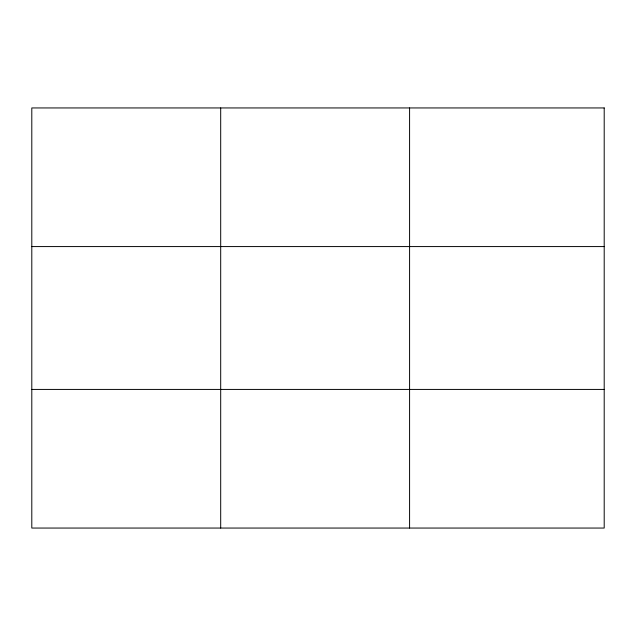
<?xml version="1.0" encoding="UTF-8"?>
<svg xmlns="http://www.w3.org/2000/svg" width="636" height="636" viewBox="0 0 636 636"><rect width="100%" height="100%" fill="white"/><g stroke="black" fill="none" stroke-linecap="round" stroke-linejoin="round"><path stroke-width="0.95" d="M220.692 528.055L220.692 107.945M409.584 528.055L409.584 107.945M31.8 246.577L604.2 246.577M31.8 389.423L604.2 389.423M604.2 107.945L604.2 528.055L31.8 528.055L31.8 107.945L604.2 107.945"/></g></svg>
